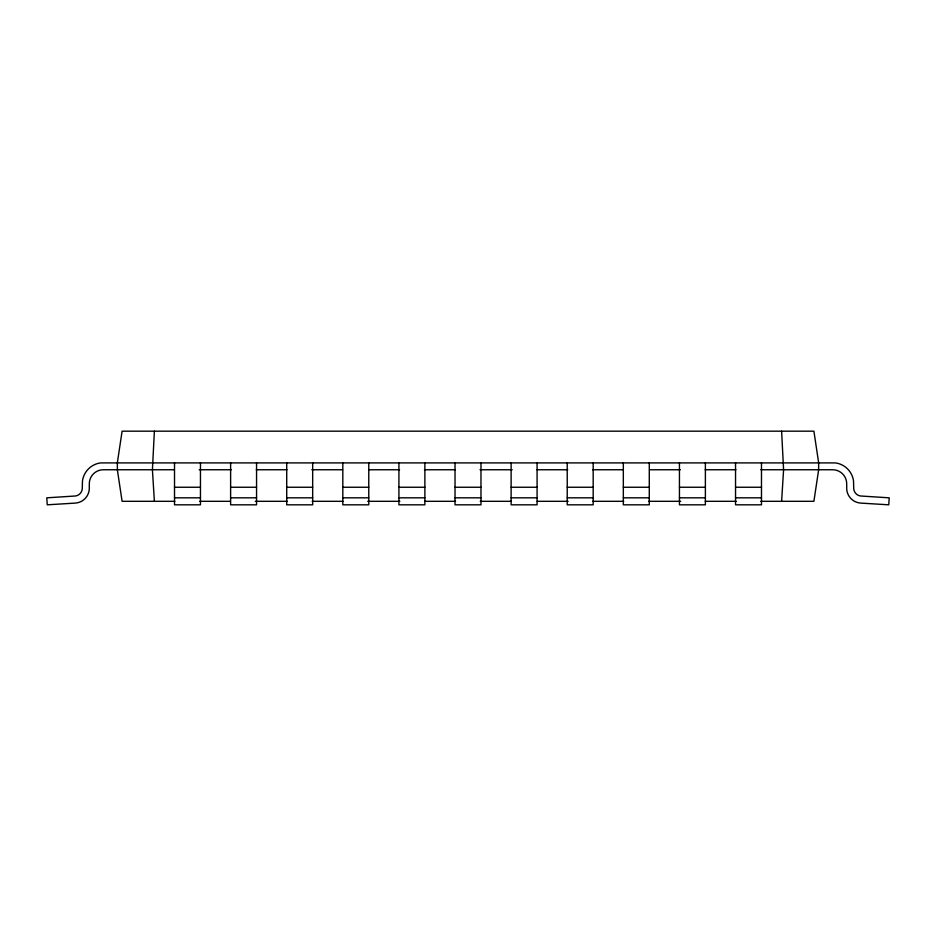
<?xml version="1.0" encoding="UTF-8"?>
<svg xmlns="http://www.w3.org/2000/svg" width="936" height="936" viewBox="0 0 936 936"><rect width="100%" height="100%" fill="white"/><g stroke="black" fill="none" stroke-linecap="round" stroke-linejoin="round"><path stroke-width="1.4" d="M154.381 431.18L152.416 469.755L154.381 501.31M781.618 501.31L783.584 469.755L781.618 431.18M174.353 469.755L103.334 469.755A14.028 14.028 0 0 0 89.306 483.783L89.306 487.282A15.023 15.023 0 0 1 75.231 503.1L47.233 504.82L46.8 497.823L75.828 495.963A7.991 7.991 0 0 0 82.274 488.721L82.462 481.034A21.048 21.048 0 0 1 100.585 462.91L835.415 462.91A21.048 21.048 0 0 1 853.538 481.034L853.726 488.721A7.991 7.991 0 0 0 860.172 495.963L889.2 497.823L888.767 504.82L860.769 503.1A15.023 15.023 0 0 1 846.694 487.282L846.694 483.783A14.028 14.028 0 0 0 832.666 469.755L760.781 469.755M199.216 469.755L231.391 469.755M256.253 469.755L286.966 469.755M311.828 469.755L342.529 469.755M368.854 469.755L399.567 469.755M424.429 469.755L455.142 469.755M480.004 469.755L512.179 469.755M537.03 469.755L567.742 469.755M592.605 469.755L623.317 469.755M649.642 469.755L680.355 469.755M705.217 469.755L735.918 469.755M174.517 487.246L200.456 487.246M230.619 487.246L256.558 487.246M286.72 487.246L312.671 487.246M342.822 487.246L368.772 487.246M398.923 487.246L424.874 487.246M455.025 487.246L480.975 487.246M511.126 487.246L537.077 487.246M567.228 487.246L593.178 487.246M623.329 487.246L649.28 487.246M679.442 487.246L705.381 487.246M735.544 487.246L761.483 487.246M174.517 497.823L200.456 497.823M230.619 497.823L256.558 497.823M286.72 497.823L312.671 497.823M342.822 497.823L368.772 497.823M398.923 497.823L424.874 497.823M455.025 497.823L480.975 497.823M511.126 497.823L537.077 497.823M567.228 497.823L593.178 497.823M623.329 497.823L649.28 497.823M679.442 497.823L705.381 497.823M735.544 497.823L761.483 497.823M174.856 501.31L122.101 501.31L117.351 469.755L117.351 462.735L122.101 431.18L813.899 431.18L818.649 462.735L818.649 469.755L813.899 501.31L760.792 501.31M199.684 501.31L230.408 501.31M255.271 501.31L287.434 501.31M312.203 501.31L342.997 501.31M367.731 501.31L399.871 501.31M424.71 501.31L455.575 501.31M480.238 501.31L511.126 501.31M537.229 501.31L568.152 501.31M592.757 501.31L623.715 501.31M648.566 501.31L680.729 501.31M705.276 501.31L736.293 501.31M761.483 462.735L761.483 504.82L735.544 504.82L735.544 462.735M705.381 462.735L705.381 504.82L679.442 504.82L679.442 462.735M649.28 462.735L649.28 504.82L623.329 504.82L623.329 462.735M593.178 462.735L593.178 504.82L567.228 504.82L567.228 462.735M537.077 462.735L537.077 504.82L511.126 504.82L511.126 462.735M480.975 462.735L480.975 504.82L455.025 504.82L455.025 462.735M424.874 462.735L424.874 504.82L398.923 504.82L398.923 462.735M368.772 462.735L368.772 504.82L342.822 504.82L342.822 462.735M312.671 462.735L312.671 504.82L286.72 504.82L286.72 462.735M256.558 462.735L256.558 504.82L230.619 504.82L230.619 462.735M200.456 462.735L200.456 504.82L174.517 504.82L174.517 462.735"/></g></svg>
